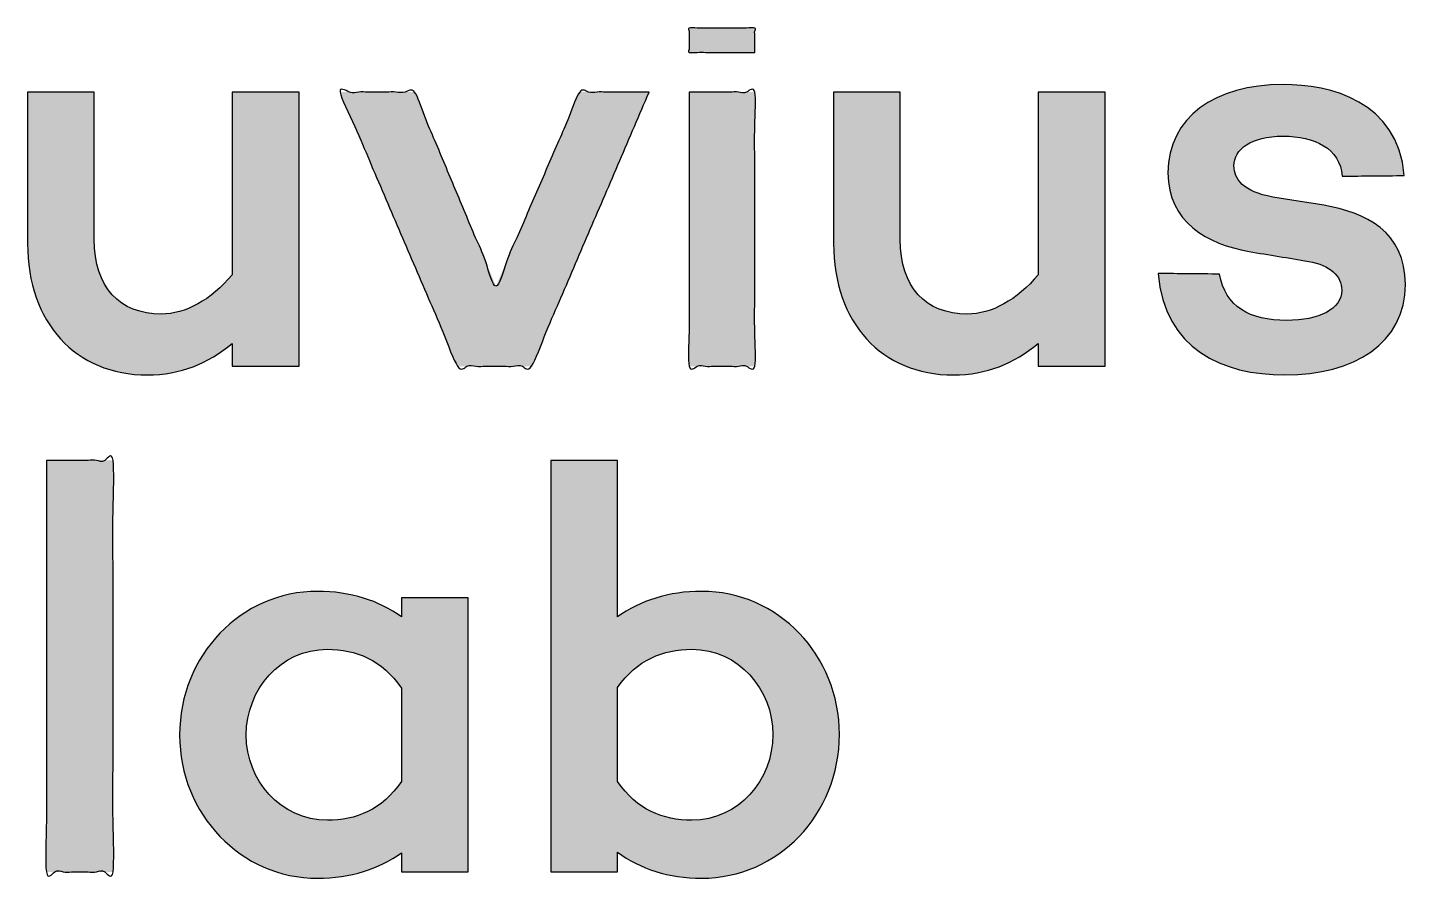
# Model space of a CAD drawing. Header units: millimetres. Extents: x 1841 to 1977, y -2528 to -2309.
# Drawn here: x 1922.71 to 1931.15, y -2501.88 to -2496.66 of the extents above; entities that cross this region are included whole.
import ezdxf

# ---------------------------------------------------------------- set-up
doc = ezdxf.new("R2010")
doc.units = ezdxf.units.MM
doc.layers.add('LASER$cut', color=1, linetype='Continuous', lineweight=0, true_color=0xff0000)
doc.layers.add('LASER$engrave', color=7, linetype='Continuous')

# ---------------------------------------------------------------- blocks, each defined once
blk = doc.blocks.new('Block 01')
at = {"layer": 'LASER$engrave'}
for points in [[(17.6879, 31.6393), (17.2853, 31.6393), (17.2853, 31.7879), (17.6879, 31.7879)], [(20.536, 30.281), (20.5378, 30.2717), (20.5397, 30.2627), (20.5418, 30.2538), (20.544, 30.245), (20.5464, 30.2365), (20.549, 30.228), (20.5517, 30.2198), (20.5546, 30.2117), (20.5576, 30.2038), (20.5608, 30.196), (20.5642, 30.1884), (20.5677, 30.181), (20.5714, 30.1737), (20.5753, 30.1665), (20.5792, 30.1596), (20.5834, 30.1527), (20.5877, 30.1461), (20.5921, 30.1396), (20.5967, 30.1332), (20.6015, 30.127), (20.6064, 30.121), (20.6115, 30.1151), (20.6167, 30.1094), (20.622, 30.1038), (20.6275, 30.0983), (20.6331, 30.093), (20.6389, 30.0879), (20.6449, 30.0829), (20.6509, 30.0781), (20.6572, 30.0734), (20.6635, 30.0688), (20.67, 30.0644), (20.6767, 30.0602), (20.6835, 30.0561), (20.6904, 30.0521), (20.6974, 30.0483), (20.7046, 30.0446), (20.712, 30.0411), (20.7194, 30.0377), (20.727, 30.0344), (20.7348, 30.0313), (20.7426, 30.0283), (20.7506, 30.0255), (20.7588, 30.0228), (20.767, 30.0203), (20.7754, 30.0178), (20.784, 30.0156), (20.7926, 30.0134), (20.8014, 30.0114), (20.8103, 30.0095), (20.8285, 30.0062), (20.8472, 30.0033), (20.8664, 30.001), (20.886, 29.9993), (20.9062, 29.998), (20.9268, 29.9972), (20.9478, 29.997), (20.9663, 29.9972), (20.9844, 29.9978), (21.0021, 29.9988), (21.0194, 30.0003), (21.0363, 30.0021), (21.0528, 30.0043), (21.0688, 30.0069), (21.0844, 30.0099), (21.0995, 30.0132), (21.1141, 30.0169), (21.1283, 30.021), (21.1419, 30.0254), (21.1485, 30.0278), (21.155, 30.0302), (21.1613, 30.0328), (21.1675, 30.0354), (21.1736, 30.0381), (21.1796, 30.0409), (21.1853, 30.0437), (21.191, 30.0467), (21.1965, 30.0497), (21.2018, 30.0528), (21.2071, 30.056), (21.2121, 30.0593), (21.217, 30.0627), (21.2218, 30.0661), (21.2263, 30.0696), (21.2308, 30.0732), (21.235, 30.0769), (21.2392, 30.0807), (21.2431, 30.0845), (21.2469, 30.0884), (21.2505, 30.0924), (21.2539, 30.0965), (21.2572, 30.1006), (21.2588, 30.1027), (21.2603, 30.1048), (21.2618, 30.1069), (21.2633, 30.1091), (21.2647, 30.1112), (21.266, 30.1134), (21.2673, 30.1156), (21.2686, 30.1179), (21.2698, 30.1201), (21.271, 30.1223), (21.2721, 30.1246), (21.2732, 30.1269), (21.2742, 30.1292), (21.2752, 30.1315), (21.2762, 30.1339), (21.2771, 30.1362), (21.2779, 30.1386), (21.2787, 30.141), (21.2795, 30.1434), (21.2802, 30.1459), (21.2809, 30.1483), (21.2815, 30.1508), (21.282, 30.1532), (21.2826, 30.1557), (21.283, 30.1582), (21.2835, 30.1608), (21.2838, 30.1633), (21.2842, 30.1659), (21.2844, 30.1684), (21.2847, 30.171), (21.2848, 30.1736), (21.285, 30.1763), (21.285, 30.1789), (21.2851, 30.1816), (21.285, 30.1857), (21.2849, 30.1898), (21.2846, 30.1939), (21.2842, 30.1979), (21.2838, 30.2019), (21.2832, 30.2059), (21.2825, 30.2098), (21.2818, 30.2136), (21.2809, 30.2175), (21.2799, 30.2213), (21.2788, 30.225), (21.2777, 30.2288), (21.2764, 30.2324), (21.275, 30.2361), (21.2735, 30.2397), (21.2719, 30.2432), (21.2702, 30.2468), (21.2685, 30.2502), (21.2666, 30.2537), (21.2646, 30.257), (21.2625, 30.2604), (21.2603, 30.2637), (21.2581, 30.267), (21.2557, 30.2702), (21.2532, 30.2733), (21.2506, 30.2765), (21.248, 30.2795), (21.2452, 30.2826), (21.2423, 30.2856), (21.2394, 30.2885), (21.2363, 30.2914), (21.2332, 30.2943), (21.2299, 30.2971), (21.2266, 30.2998), (21.2231, 30.3025), (21.2196, 30.3052), (21.2159, 30.3078), (21.2122, 30.3104), (21.2084, 30.3129), (21.2045, 30.3154), (21.2005, 30.3178), (21.1963, 30.3202), (21.1921, 30.3225), (21.1879, 30.3248), (21.1835, 30.327), (21.179, 30.3291), (21.1697, 30.3333), (21.1601, 30.3373), (21.1502, 30.3411), (21.1398, 30.3446), (21.1291, 30.3479), (21.118, 30.3511), (21.1066, 30.354), (21.0948, 30.3566), (21.0827, 30.3591), (20.7171, 30.4194), (20.6932, 30.424), (20.6694, 30.4291), (20.6458, 30.4347), (20.6223, 30.4409), (20.5992, 30.4476), (20.5763, 30.455), (20.5537, 30.4629), (20.5316, 30.4714), (20.5098, 30.4806), (20.4885, 30.4904), (20.4781, 30.4955), (20.4677, 30.5008), (20.4575, 30.5063), (20.4475, 30.512), (20.4376, 30.5178), (20.4278, 30.5238), (20.4182, 30.53), (20.4088, 30.5363), (20.3995, 30.5429), (20.3904, 30.5496), (20.3814, 30.5565), (20.3727, 30.5636), (20.3641, 30.5709), (20.3558, 30.5784), (20.3476, 30.5861), (20.3396, 30.594), (20.3319, 30.602), (20.3243, 30.6103), (20.317, 30.6188), (20.3099, 30.6275), (20.303, 30.6364), (20.2964, 30.6454), (20.29, 30.6548), (20.2838, 30.6643), (20.2779, 30.674), (20.2723, 30.6839), (20.2669, 30.6941), (20.2618, 30.7045), (20.2569, 30.7151), (20.2523, 30.7259), (20.248, 30.737), (20.244, 30.7483), (20.2403, 30.7598), (20.2369, 30.7715), (20.2337, 30.7835), (20.2309, 30.7957), (20.2284, 30.8082), (20.2262, 30.8209), (20.2244, 30.8338), (20.2228, 30.847), (20.2216, 30.8604), (20.2208, 30.8741), (20.2202, 30.8881), (20.2201, 30.9022), (20.2203, 30.9179), (20.2209, 30.9335), (20.2219, 30.9488), (20.2234, 30.9639), (20.2252, 30.9788), (20.2275, 30.9935), (20.2302, 31.008), (20.2332, 31.0223), (20.2367, 31.0363), (20.2405, 31.0502), (20.2447, 31.0638), (20.2494, 31.0773), (20.2543, 31.0905), (20.2597, 31.1035), (20.2654, 31.1163), (20.2715, 31.1288), (20.278, 31.1412), (20.2848, 31.1533), (20.292, 31.1652), (20.2995, 31.1768), (20.3074, 31.1883), (20.3156, 31.1995), (20.3242, 31.2104), (20.3331, 31.2212), (20.3424, 31.2317), (20.352, 31.242), (20.3619, 31.252), (20.3721, 31.2618), (20.3826, 31.2713), (20.3935, 31.2806), (20.4047, 31.2897), (20.4162, 31.2985), (20.428, 31.3071), (20.4401, 31.3154), (20.4525, 31.3235), (20.4652, 31.3313), (20.4782, 31.3389), (20.4915, 31.3462), (20.505, 31.3532), (20.5189, 31.36), (20.533, 31.3666), (20.5474, 31.3728), (20.5621, 31.3789), (20.577, 31.3846), (20.5922, 31.3901), (20.6077, 31.3953), (20.6234, 31.4003), (20.6394, 31.4049), (20.6556, 31.4094), (20.6721, 31.4135), (20.6888, 31.4174), (20.7058, 31.4209), (20.723, 31.4242), (20.7404, 31.4273), (20.7759, 31.4325), (20.8123, 31.4366), (20.8496, 31.4395), (20.8877, 31.4412), (20.9265, 31.4418), (20.9539, 31.4415), (20.9818, 31.4406), (21.0104, 31.439), (21.0394, 31.4367), (21.0688, 31.4336), (21.0984, 31.4296), (21.1283, 31.4249), (21.1583, 31.4191), (21.1883, 31.4125), (21.2182, 31.4048), (21.2331, 31.4006), (21.2479, 31.3961), (21.2627, 31.3913), (21.2774, 31.3862), (21.292, 31.3809), (21.3065, 31.3752), (21.3208, 31.3693), (21.3351, 31.3631), (21.3492, 31.3565), (21.3632, 31.3496), (21.377, 31.3424), (21.3907, 31.3349), (21.4042, 31.327), (21.4174, 31.3188), (21.4305, 31.3103), (21.4434, 31.3014), (21.456, 31.2921), (21.4684, 31.2825), (21.4805, 31.2725), (21.4924, 31.2621), (21.504, 31.2513), (21.5153, 31.2402), (21.5263, 31.2286), (21.537, 31.2167), (21.5474, 31.2043), (21.5574, 31.1916), (21.5671, 31.1784), (21.5765, 31.1648), (21.5855, 31.1507), (21.5941, 31.1363), (21.6023, 31.1213), (21.6101, 31.106), (21.6175, 31.0902), (21.6245, 31.0739), (21.6311, 31.0571), (21.6372, 31.0399), (21.6428, 31.0222), (21.648, 31.004), (21.6527, 30.9854), (21.6569, 30.9662), (21.6605, 30.9465), (21.6637, 30.9264), (21.6664, 30.9057), (21.6685, 30.8845), (21.2886, 30.8809), (21.2879, 30.8888), (21.2869, 30.8966), (21.2857, 30.9043), (21.2843, 30.9118), (21.2827, 30.9191), (21.281, 30.9263), (21.279, 30.9334), (21.2768, 30.9404), (21.2745, 30.9472), (21.272, 30.9539), (21.2692, 30.9604), (21.2664, 30.9668), (21.2633, 30.9731), (21.26, 30.9792), (21.2566, 30.9852), (21.253, 30.9911), (21.2492, 30.9968), (21.2453, 31.0024), (21.2412, 31.0079), (21.2369, 31.0132), (21.2325, 31.0185), (21.228, 31.0235), (21.2232, 31.0285), (21.2183, 31.0333), (21.2133, 31.038), (21.2081, 31.0426), (21.2028, 31.047), (21.1974, 31.0513), (21.1918, 31.0555), (21.186, 31.0596), (21.1801, 31.0635), (21.1741, 31.0673), (21.168, 31.071), (21.1617, 31.0745), (21.1553, 31.078), (21.1488, 31.0813), (21.1422, 31.0845), (21.1354, 31.0875), (21.1286, 31.0905), (21.1216, 31.0933), (21.1145, 31.096), (21.1073, 31.0986), (21.1, 31.101), (21.0926, 31.1034), (21.0851, 31.1056), (21.0775, 31.1077), (21.062, 31.1116), (21.0461, 31.1149), (21.0299, 31.1179), (21.0134, 31.1203), (20.9966, 31.1223), (20.9794, 31.1239), (20.962, 31.125), (20.9444, 31.1256), (20.9265, 31.1259), (20.9082, 31.1256), (20.8904, 31.1249), (20.8732, 31.1238), (20.8565, 31.1222), (20.8404, 31.1201), (20.8249, 31.1177), (20.8099, 31.1148), (20.7955, 31.1116), (20.7885, 31.1098), (20.7817, 31.1079), (20.775, 31.106), (20.7685, 31.1039), (20.7621, 31.1018), (20.7558, 31.0995), (20.7497, 31.0972), (20.7437, 31.0948), (20.7379, 31.0923), (20.7322, 31.0897), (20.7266, 31.0871), (20.7212, 31.0843), (20.716, 31.0815), (20.7109, 31.0786), (20.7059, 31.0757), (20.7011, 31.0726), (20.6964, 31.0695), (20.6919, 31.0663), (20.6875, 31.0631), (20.6833, 31.0598), (20.6792, 31.0564), (20.6753, 31.0529), (20.6715, 31.0494), (20.6678, 31.0458), (20.6643, 31.0422), (20.661, 31.0385), (20.6578, 31.0347), (20.6547, 31.0309), (20.6518, 31.027), (20.649, 31.0231), (20.6464, 31.0191), (20.644, 31.0151), (20.6416, 31.011), (20.6395, 31.0069), (20.6374, 31.0027), (20.6356, 30.9985), (20.6338, 30.9942), (20.6323, 30.9899), (20.6308, 30.9855), (20.6296, 30.9812), (20.6284, 30.9767), (20.6275, 30.9723), (20.6266, 30.9678), (20.626, 30.9633), (20.6254, 30.9587), (20.6251, 30.9541), (20.6248, 30.9495), (20.6248, 30.9448), (20.6248, 30.941), (20.6249, 30.9372), (20.6251, 30.9334), (20.6254, 30.9296), (20.6258, 30.9258), (20.6263, 30.922), (20.6269, 30.9182), (20.6275, 30.9145), (20.6283, 30.9107), (20.6292, 30.907), (20.6301, 30.9033), (20.6312, 30.8996), (20.6324, 30.8959), (20.6336, 30.8922), (20.635, 30.8886), (20.6365, 30.8849), (20.638, 30.8813), (20.6397, 30.8777), (20.6415, 30.8742), (20.6435, 30.8706), (20.6455, 30.8671), (20.6476, 30.8636), (20.6499, 30.8602), (20.6523, 30.8567), (20.6548, 30.8533), (20.6574, 30.8499), (20.6601, 30.8466), (20.663, 30.8433), (20.666, 30.84), (20.6691, 30.8367), (20.6724, 30.8335), (20.6758, 30.8303), (20.6793, 30.8272), (20.683, 30.8241), (20.6867, 30.821), (20.6907, 30.818), (20.6947, 30.815), (20.6989, 30.8121), (20.7033, 30.8092), (20.7078, 30.8063), (20.7124, 30.8035), (20.7172, 30.8007), (20.7221, 30.798), (20.7272, 30.7953), (20.7324, 30.7927), (20.7378, 30.7901), (20.7434, 30.7876), (20.7491, 30.7851), (20.7609, 30.7803), (20.7734, 30.7757), (20.7866, 30.7713), (20.8004, 30.7672), (20.8149, 30.7633), (20.8301, 30.7597), (20.846, 30.7563), (20.8626, 30.7531), (21.175, 30.7034), (21.1989, 30.6989), (21.2227, 30.6939), (21.2464, 30.6885), (21.2699, 30.6827), (21.2931, 30.6763), (21.3161, 30.6694), (21.3388, 30.6619), (21.3611, 30.6539), (21.3829, 30.6452), (21.4044, 30.6359), (21.4149, 30.631), (21.4253, 30.626), (21.4356, 30.6208), (21.4457, 30.6154), (21.4557, 30.6098), (21.4656, 30.604), (21.4752, 30.5981), (21.4848, 30.5919), (21.4941, 30.5856), (21.5033, 30.5791), (21.5123, 30.5723), (21.5212, 30.5654), (21.5298, 30.5583), (21.5382, 30.5509), (21.5465, 30.5434), (21.5545, 30.5356), (21.5624, 30.5276), (21.57, 30.5194), (21.5774, 30.511), (21.5846, 30.5023), (21.5916, 30.4934), (21.5983, 30.4843), (21.6047, 30.4749), (21.611, 30.4653), (21.6169, 30.4554), (21.6227, 30.4453), (21.6281, 30.435), (21.6333, 30.4243), (21.6382, 30.4135), (21.6429, 30.4023), (21.6472, 30.3909), (21.6513, 30.3793), (21.6551, 30.3673), (21.6585, 30.3551), (21.6617, 30.3426), (21.6646, 30.3298), (21.6671, 30.3168), (21.6693, 30.3034), (21.6712, 30.2898), (21.6728, 30.2758), (21.674, 30.2616), (21.6749, 30.2471), (21.6754, 30.2322), (21.6756, 30.2171), (21.6753, 30.2004), (21.6747, 30.1839), (21.6735, 30.1677), (21.6719, 30.1517), (21.6699, 30.136), (21.6674, 30.1205), (21.6645, 30.1053), (21.6612, 30.0903), (21.6574, 30.0756), (21.6532, 30.0611), (21.6486, 30.0468), (21.6436, 30.0328), (21.6382, 30.019), (21.6324, 30.0055), (21.6262, 29.9923), (21.6196, 29.9793), (21.6126, 29.9665), (21.6053, 29.954), (21.5975, 29.9417), (21.5894, 29.9297), (21.5809, 29.918), (21.5721, 29.9065), (21.5629, 29.8952), (21.5533, 29.8843), (21.5434, 29.8735), (21.5332, 29.8631), (21.5226, 29.8528), (21.5117, 29.8429), (21.5004, 29.8332), (21.4889, 29.8238), (21.477, 29.8146), (21.4648, 29.8057), (21.4523, 29.797), (21.4395, 29.7887), (21.4264, 29.7805), (21.413, 29.7727), (21.3993, 29.7651), (21.3853, 29.7578), (21.371, 29.7507), (21.3565, 29.7439), (21.3417, 29.7374), (21.3266, 29.7312), (21.3112, 29.7252), (21.2956, 29.7195), (21.2798, 29.7141), (21.2637, 29.7089), (21.2474, 29.704), (21.2308, 29.6994), (21.214, 29.695), (21.1969, 29.691), (21.1797, 29.6872), (21.1622, 29.6836), (21.1266, 29.6774), (21.0902, 29.6724), (21.053, 29.6684), (21.0151, 29.6655), (20.9765, 29.6638), (20.9372, 29.6633), (20.9014, 29.6637), (20.8657, 29.6652), (20.8304, 29.6676), (20.7953, 29.671), (20.7607, 29.6755), (20.7264, 29.6811), (20.6927, 29.6877), (20.676, 29.6914), (20.6595, 29.6954), (20.6431, 29.6997), (20.6268, 29.7043), (20.6108, 29.7092), (20.5948, 29.7144), (20.5791, 29.7199), (20.5635, 29.7257), (20.5482, 29.7317), (20.533, 29.7381), (20.518, 29.7448), (20.5032, 29.7519), (20.4887, 29.7592), (20.4743, 29.7669), (20.4602, 29.7749), (20.4464, 29.7832), (20.4327, 29.7918), (20.4193, 29.8008), (20.4062, 29.8101), (20.3933, 29.8198), (20.3807, 29.8298), (20.3683, 29.8402), (20.3562, 29.8509), (20.3445, 29.8619), (20.333, 29.8733), (20.3218, 29.8851), (20.3109, 29.8973), (20.3003, 29.9098), (20.2901, 29.9227), (20.2801, 29.9359), (20.2705, 29.9495), (20.2613, 29.9635), (20.2523, 29.9779), (20.2438, 29.9927), (20.2355, 30.0079), (20.2277, 30.0235), (20.2202, 30.0394), (20.2131, 30.0558), (20.2064, 30.0725), (20.2001, 30.0897), (20.1942, 30.1073), (20.1886, 30.1253), (20.1835, 30.1437), (20.1788, 30.1625), (20.1745, 30.1818), (20.1707, 30.2015), (20.1673, 30.2216), (20.1643, 30.2421), (20.1618, 30.2631), (20.1597, 30.2845)], [(13.2309, 30.4691), (13.2309, 31.3957), (13.6392, 31.3957), (13.6392, 30.4939), (13.6397, 30.4667), (13.6402, 30.4534), (13.641, 30.4402), (13.642, 30.4273), (13.6433, 30.4145), (13.6447, 30.402), (13.6464, 30.3897), (13.6483, 30.3775), (13.6504, 30.3656), (13.6528, 30.3538), (13.6553, 30.3422), (13.6581, 30.3309), (13.661, 30.3197), (13.6642, 30.3088), (13.6676, 30.2981), (13.6712, 30.2875), (13.675, 30.2772), (13.679, 30.2671), (13.6832, 30.2571), (13.6877, 30.2474), (13.6923, 30.2379), (13.6971, 30.2286), (13.7021, 30.2195), (13.7073, 30.2107), (13.7127, 30.202), (13.7184, 30.1935), (13.7242, 30.1853), (13.7301, 30.1773), (13.7363, 30.1694), (13.7427, 30.1618), (13.7493, 30.1544), (13.756, 30.1473), (13.763, 30.1403), (13.7701, 30.1336), (13.7774, 30.1271), (13.7849, 30.1207), (13.7925, 30.1147), (13.8004, 30.1088), (13.8084, 30.1032), (13.8166, 30.0977), (13.825, 30.0925), (13.8335, 30.0876), (13.8423, 30.0828), (13.8512, 30.0783), (13.8602, 30.074), (13.8695, 30.0699), (13.8789, 30.0661), (13.8884, 30.0624), (13.8982, 30.0591), (13.9081, 30.0559), (13.9181, 30.053), (13.9283, 30.0503), (13.9387, 30.0478), (13.9493, 30.0455), (13.9599, 30.0435), (13.9708, 30.0418), (13.9818, 30.0402), (13.993, 30.0389), (14.0043, 30.0379), (14.0157, 30.037), (14.0274, 30.0364), (14.0391, 30.0361), (14.051, 30.0359), (14.0579, 30.036), (14.0647, 30.0362), (14.0716, 30.0365), (14.0785, 30.0369), (14.0854, 30.0375), (14.0923, 30.0382), (14.1062, 30.0399), (14.1201, 30.0421), (14.1341, 30.0448), (14.1481, 30.048), (14.1621, 30.0517), (14.1762, 30.0559), (14.1902, 30.0605), (14.2043, 30.0656), (14.2183, 30.0711), (14.2324, 30.0772), (14.2464, 30.0837), (14.2603, 30.0907), (14.2742, 30.0981), (14.2881, 30.106), (14.3019, 30.1143), (14.3156, 30.1231), (14.3293, 30.1323), (14.3429, 30.142), (14.3564, 30.1522), (14.3697, 30.1627), (14.383, 30.1737), (14.3962, 30.1852), (14.4092, 30.1971), (14.4221, 30.2094), (14.4348, 30.2222), (14.4474, 30.2353), (14.4598, 30.2489), (14.4721, 30.2629), (14.4841, 30.2774), (14.4841, 31.3957), (14.896, 31.3957), (14.896, 29.7165), (14.4841, 29.7165), (14.4841, 29.8549), (14.4704, 29.8438), (14.4566, 29.8329), (14.4425, 29.8223), (14.4284, 29.812), (14.4141, 29.8021), (14.3996, 29.7924), (14.385, 29.7831), (14.3702, 29.7741), (14.3553, 29.7654), (14.3402, 29.757), (14.3249, 29.7489), (14.3095, 29.7412), (14.294, 29.7339), (14.2782, 29.7268), (14.2623, 29.7201), (14.2463, 29.7138), (14.2301, 29.7078), (14.2137, 29.7022), (14.1971, 29.6969), (14.1804, 29.692), (14.1635, 29.6875), (14.1464, 29.6833), (14.1291, 29.6796), (14.1117, 29.6762), (14.0941, 29.6732), (14.0763, 29.6705), (14.0583, 29.6683), (14.0402, 29.6665), (14.0219, 29.665), (14.0034, 29.664), (13.9847, 29.6634), (13.9658, 29.6632), (13.9453, 29.6634), (13.925, 29.6641), (13.9049, 29.6653), (13.885, 29.6669), (13.8654, 29.669), (13.846, 29.6715), (13.8268, 29.6744), (13.8078, 29.6779), (13.7891, 29.6817), (13.7707, 29.686), (13.7525, 29.6907), (13.7345, 29.6959), (13.7168, 29.7015), (13.6994, 29.7075), (13.6822, 29.7139), (13.6653, 29.7207), (13.6486, 29.728), (13.6322, 29.7356), (13.6161, 29.7437), (13.6003, 29.7521), (13.5848, 29.761), (13.5695, 29.7703), (13.5545, 29.7799), (13.5398, 29.7899), (13.5255, 29.8004), (13.5114, 29.8112), (13.4976, 29.8223), (13.4841, 29.8339), (13.4709, 29.8458), (13.4581, 29.8581), (13.4455, 29.8708), (13.4333, 29.8838), (13.4214, 29.8971), (13.4098, 29.9109), (13.3986, 29.9249), (13.3877, 29.9393), (13.3771, 29.9541), (13.3668, 29.9692), (13.3569, 29.9846), (13.3474, 30.0004), (13.3382, 30.0165), (13.3293, 30.0329), (13.3208, 30.0496), (13.3127, 30.0667), (13.3049, 30.084), (13.2975, 30.1017), (13.2905, 30.1197), (13.2839, 30.138), (13.2776, 30.1566), (13.2717, 30.1755), (13.2662, 30.1947), (13.261, 30.2141), (13.2563, 30.2339), (13.252, 30.2539), (13.248, 30.2743), (13.2445, 30.2949), (13.2413, 30.3157), (13.2386, 30.3369), (13.2363, 30.3583), (13.2344, 30.3799), (13.2329, 30.4018), (13.2318, 30.424), (13.2312, 30.4464)], [(17.04, 31.3957), (16.32, 29.7166), (15.8664, 29.7166), (15.1461, 31.3957), (15.6029, 31.3957), (16.1014, 30.2067), (16.6148, 31.3957)], [(17.2853, 31.3957), (17.6879, 31.3957), (17.6879, 29.7166), (17.2853, 29.7166)], [(18.1708, 30.4691), (18.1708, 31.3957), (18.5791, 31.3957), (18.5791, 30.494), (18.5795, 30.4667), (18.5801, 30.4534), (18.5809, 30.4403), (18.5819, 30.4273), (18.5831, 30.4146), (18.5846, 30.4021), (18.5863, 30.3897), (18.5882, 30.3776), (18.5903, 30.3656), (18.5926, 30.3539), (18.5952, 30.3423), (18.5979, 30.3309), (18.6009, 30.3198), (18.6041, 30.3089), (18.6075, 30.2981), (18.6111, 30.2876), (18.6149, 30.2772), (18.6189, 30.2671), (18.6231, 30.2572), (18.6275, 30.2475), (18.6321, 30.238), (18.637, 30.2287), (18.642, 30.2196), (18.6472, 30.2107), (18.6526, 30.202), (18.6582, 30.1936), (18.664, 30.1853), (18.67, 30.1773), (18.6762, 30.1695), (18.6826, 30.1619), (18.6891, 30.1545), (18.6959, 30.1473), (18.7028, 30.1404), (18.7099, 30.1336), (18.7172, 30.1271), (18.7247, 30.1208), (18.7324, 30.1147), (18.7402, 30.1089), (18.7483, 30.1032), (18.7565, 30.0978), (18.7648, 30.0926), (18.7734, 30.0876), (18.7821, 30.0829), (18.791, 30.0783), (18.8001, 30.074), (18.8093, 30.07), (18.8187, 30.0661), (18.8283, 30.0625), (18.838, 30.0591), (18.8479, 30.0559), (18.858, 30.053), (18.8682, 30.0503), (18.8786, 30.0478), (18.8891, 30.0456), (18.8998, 30.0436), (18.9107, 30.0418), (18.9217, 30.0403), (18.9328, 30.039), (18.9441, 30.0379), (18.9556, 30.0371), (18.9672, 30.0365), (18.979, 30.0361), (18.9909, 30.036), (18.9977, 30.0361), (19.0046, 30.0362), (19.0114, 30.0366), (19.0183, 30.037), (19.0252, 30.0375), (19.0322, 30.0382), (19.046, 30.04), (19.06, 30.0422), (19.0739, 30.0449), (19.088, 30.0481), (19.102, 30.0518), (19.116, 30.0559), (19.1301, 30.0605), (19.1441, 30.0656), (19.1582, 30.0712), (19.1722, 30.0772), (19.1862, 30.0837), (19.2002, 30.0907), (19.2141, 30.0981), (19.228, 30.106), (19.2418, 30.1144), (19.2555, 30.1231), (19.2692, 30.1324), (19.2827, 30.1421), (19.2962, 30.1522), (19.3096, 30.1628), (19.3229, 30.1738), (19.336, 30.1853), (19.349, 30.1971), (19.3619, 30.2095), (19.3747, 30.2222), (19.3872, 30.2354), (19.3997, 30.249), (19.4119, 30.263), (19.424, 30.2774), (19.424, 31.3957), (19.8358, 31.3957), (19.8358, 29.7165), (19.424, 29.7165), (19.424, 29.855), (19.4103, 29.8438), (19.3964, 29.8329), (19.3824, 29.8224), (19.3682, 29.8121), (19.3539, 29.8021), (19.3394, 29.7925), (19.3248, 29.7831), (19.3101, 29.7741), (19.2951, 29.7654), (19.28, 29.757), (19.2648, 29.749), (19.2494, 29.7413), (19.2338, 29.7339), (19.2181, 29.7269), (19.2022, 29.7202), (19.1861, 29.7138), (19.1699, 29.7079), (19.1535, 29.7022), (19.1369, 29.697), (19.1202, 29.6921), (19.1033, 29.6875), (19.0862, 29.6834), (19.069, 29.6796), (19.0515, 29.6762), (19.0339, 29.6732), (19.0162, 29.6706), (18.9982, 29.6684), (18.9801, 29.6665), (18.9617, 29.6651), (18.9432, 29.6641), (18.9245, 29.6634), (18.9057, 29.6632), (18.8851, 29.6635), (18.8648, 29.6642), (18.8447, 29.6653), (18.8249, 29.6669), (18.8052, 29.669), (18.7858, 29.6715), (18.7666, 29.6745), (18.7477, 29.6779), (18.729, 29.6818), (18.7105, 29.6861), (18.6923, 29.6908), (18.6744, 29.6959), (18.6567, 29.7015), (18.6392, 29.7075), (18.622, 29.7139), (18.6051, 29.7208), (18.5885, 29.728), (18.5721, 29.7357), (18.556, 29.7437), (18.5402, 29.7522), (18.5246, 29.7611), (18.5094, 29.7703), (18.4944, 29.78), (18.4797, 29.79), (18.4653, 29.8004), (18.4512, 29.8112), (18.4374, 29.8224), (18.424, 29.8339), (18.4108, 29.8459), (18.3979, 29.8581), (18.3854, 29.8708), (18.3732, 29.8838), (18.3613, 29.8972), (18.3497, 29.9109), (18.3384, 29.925), (18.3275, 29.9394), (18.3169, 29.9541), (18.3067, 29.9692), (18.2968, 29.9847), (18.2872, 30.0004), (18.278, 30.0165), (18.2692, 30.0329), (18.2607, 30.0497), (18.2526, 30.0667), (18.2448, 30.0841), (18.2374, 30.1018), (18.2304, 30.1197), (18.2237, 30.138), (18.2174, 30.1566), (18.2115, 30.1755), (18.206, 30.1947), (18.2009, 30.2142), (18.1962, 30.2339), (18.1918, 30.254), (18.1879, 30.2743), (18.1843, 30.2949), (18.1812, 30.3157), (18.1784, 30.3369), (18.1761, 30.3583), (18.1742, 30.3799), (18.1727, 30.4018), (18.1717, 30.424), (18.171, 30.4464)], [(13.3465, 29.14), (13.7548, 29.14), (13.7548, 26.6194), (13.3465, 26.6194)]]:
    blk.add_hatch(color=256, dxfattribs=at).paths.add_polyline_path(points, flags=0)
h = blk.add_hatch(color=256, dxfattribs=at)
h.paths.add_polyline_path([(16.8471, 26.7401), (16.8471, 26.6194), (16.4389, 26.6194), (16.4389, 29.14), (16.8471, 29.14), (16.8471, 28.1815), (16.8602, 28.1906), (16.8735, 28.1996), (16.887, 28.2083), (16.9007, 28.2167), (16.9146, 28.2249), (16.9287, 28.2328), (16.943, 28.2404), (16.9575, 28.2478), (16.9722, 28.2549), (16.9871, 28.2617), (17.0022, 28.2683), (17.0175, 28.2746), (17.033, 28.2806), (17.0486, 28.2863), (17.0645, 28.2917), (17.0806, 28.2968), (17.0968, 28.3017), (17.1132, 28.3062), (17.1298, 28.3105), (17.1466, 28.3144), (17.1636, 28.3181), (17.1807, 28.3214), (17.1981, 28.3245), (17.2156, 28.3272), (17.2333, 28.3297), (17.2511, 28.3318), (17.2692, 28.3336), (17.2874, 28.335), (17.3057, 28.3362), (17.3243, 28.337), (17.343, 28.3375), (17.3619, 28.3377), (17.3838, 28.3374), (17.4055, 28.3365), (17.4272, 28.3351), (17.4486, 28.3332), (17.4699, 28.3306), (17.491, 28.3276), (17.512, 28.324), (17.5327, 28.3199), (17.5533, 28.3153), (17.5737, 28.3102), (17.5939, 28.3045), (17.6139, 28.2984), (17.6336, 28.2918), (17.6532, 28.2847), (17.6725, 28.2771), (17.6916, 28.269), (17.7105, 28.2605), (17.7291, 28.2515), (17.7474, 28.2421), (17.7655, 28.2322), (17.7833, 28.2219), (17.8009, 28.2112), (17.8182, 28.2), (17.8352, 28.1884), (17.8519, 28.1765), (17.8683, 28.1641), (17.8844, 28.1513), (17.9002, 28.1381), (17.9156, 28.1245), (17.9308, 28.1106), (17.9456, 28.0963), (17.9601, 28.0816), (17.9742, 28.0666), (17.988, 28.0512), (18.0014, 28.0355), (18.0145, 28.0194), (18.0272, 28.003), (18.0395, 27.9863), (18.0515, 27.9693), (18.063, 27.952), (18.0742, 27.9343), (18.0849, 27.9164), (18.0953, 27.8982), (18.1052, 27.8797), (18.1147, 27.8609), (18.1238, 27.8418), (18.1325, 27.8225), (18.1407, 27.803), (18.1484, 27.7832), (18.1557, 27.7631), (18.1626, 27.7428), (18.169, 27.7223), (18.1749, 27.7016), (18.1803, 27.6806), (18.1853, 27.6595), (18.1897, 27.6381), (18.1937, 27.6165), (18.1971, 27.5948), (18.2, 27.5729), (18.2024, 27.5508), (18.2043, 27.5285), (18.2057, 27.5061), (18.2065, 27.4835), (18.2068, 27.4608), (18.2065, 27.4379), (18.2057, 27.4152), (18.2043, 27.3926), (18.2024, 27.3702), (18.2, 27.3479), (18.1971, 27.3259), (18.1937, 27.304), (18.1897, 27.2823), (18.1853, 27.2608), (18.1803, 27.2395), (18.1749, 27.2185), (18.169, 27.1976), (18.1626, 27.177), (18.1557, 27.1566), (18.1484, 27.1365), (18.1407, 27.1166), (18.1325, 27.0969), (18.1238, 27.0775), (18.1147, 27.0584), (18.1052, 27.0395), (18.0953, 27.0209), (18.0849, 27.0027), (18.0742, 26.9846), (18.063, 26.9669), (18.0515, 26.9496), (18.0395, 26.9325), (18.0272, 26.9157), (18.0145, 26.8993), (18.0014, 26.8832), (17.988, 26.8674), (17.9742, 26.852), (17.9601, 26.8369), (17.9456, 26.8222), (17.9308, 26.8078), (17.9156, 26.7939), (17.9002, 26.7803), (17.8844, 26.767), (17.8683, 26.7542), (17.8519, 26.7418), (17.8352, 26.7298), (17.8182, 26.7182), (17.8009, 26.707), (17.7833, 26.6962), (17.7655, 26.6859), (17.7474, 26.676), (17.7291, 26.6666), (17.7105, 26.6576), (17.6916, 26.6491), (17.6725, 26.641), (17.6532, 26.6334), (17.6336, 26.6263), (17.6139, 26.6197), (17.5939, 26.6135), (17.5737, 26.6079), (17.5533, 26.6028), (17.5327, 26.5981), (17.512, 26.594), (17.491, 26.5905), (17.4699, 26.5874), (17.4486, 26.5849), (17.4272, 26.5829), (17.4055, 26.5815), (17.3838, 26.5807), (17.3619, 26.5804), (17.343, 26.5806), (17.3243, 26.5811), (17.3057, 26.5819), (17.2874, 26.583), (17.2692, 26.5845), (17.2511, 26.5863), (17.2333, 26.5884), (17.2156, 26.5909), (17.1981, 26.5936), (17.1807, 26.5967), (17.1636, 26.6001), (17.1466, 26.6038), (17.1298, 26.6078), (17.1132, 26.6121), (17.0968, 26.6167), (17.0806, 26.6217), (17.0645, 26.6269), (17.0486, 26.6324), (17.033, 26.6382), (17.0175, 26.6444), (17.0022, 26.6508), (16.9871, 26.6575), (16.9722, 26.6645), (16.9575, 26.6717), (16.943, 26.6793), (16.9287, 26.6872), (16.9146, 26.6953), (16.9007, 26.7037), (16.887, 26.7124), (16.8735, 26.7214), (16.8602, 26.7306)], flags=0)
h.paths.add_polyline_path([(16.8471, 27.1732), (16.8582, 27.1572), (16.8696, 27.1419), (16.8812, 27.1272), (16.8931, 27.1131), (16.9052, 27.0996), (16.9176, 27.0867), (16.9302, 27.0744), (16.9431, 27.0627), (16.9561, 27.0515), (16.9694, 27.041), (16.9828, 27.031), (16.9965, 27.0215), (17.0104, 27.0126), (17.0244, 27.0042), (17.0386, 26.9964), (17.053, 26.9891), (17.0676, 26.9822), (17.0823, 26.9759), (17.0972, 26.9701), (17.1122, 26.9648), (17.1274, 26.9599), (17.1427, 26.9555), (17.1581, 26.9516), (17.1736, 26.9481), (17.1893, 26.945), (17.205, 26.9424), (17.2209, 26.9402), (17.2369, 26.9385), (17.2529, 26.9371), (17.2691, 26.9361), (17.2853, 26.9356), (17.3015, 26.9354), (17.315, 26.9355), (17.3283, 26.9361), (17.3414, 26.937), (17.3545, 26.9382), (17.3674, 26.9398), (17.3802, 26.9417), (17.3929, 26.9439), (17.4055, 26.9464), (17.4178, 26.9493), (17.4301, 26.9525), (17.4422, 26.956), (17.4542, 26.9598), (17.466, 26.9639), (17.4777, 26.9683), (17.4892, 26.973), (17.5005, 26.978), (17.5117, 26.9833), (17.5227, 26.9888), (17.5335, 26.9947), (17.5442, 27.0007), (17.5547, 27.0071), (17.565, 27.0137), (17.5752, 27.0206), (17.5852, 27.0277), (17.5949, 27.035), (17.6045, 27.0426), (17.6139, 27.0504), (17.6231, 27.0585), (17.6321, 27.0668), (17.6409, 27.0753), (17.6495, 27.084), (17.6579, 27.0929), (17.666, 27.102), (17.674, 27.1114), (17.6817, 27.1209), (17.6893, 27.1306), (17.6966, 27.1405), (17.7036, 27.1506), (17.7105, 27.1609), (17.7171, 27.1713), (17.7235, 27.1819), (17.7296, 27.1927), (17.7355, 27.2036), (17.7412, 27.2147), (17.7466, 27.2259), (17.7517, 27.2372), (17.7567, 27.2487), (17.7613, 27.2604), (17.7657, 27.2721), (17.7698, 27.284), (17.7737, 27.296), (17.7773, 27.3082), (17.7806, 27.3204), (17.7837, 27.3327), (17.7865, 27.3452), (17.789, 27.3577), (17.7912, 27.3703), (17.7931, 27.383), (17.7948, 27.3958), (17.7961, 27.4087), (17.7972, 27.4216), (17.7979, 27.4346), (17.7984, 27.4477), (17.7985, 27.4608), (17.7984, 27.4737), (17.7979, 27.4866), (17.7972, 27.4995), (17.7961, 27.5123), (17.7948, 27.525), (17.7931, 27.5376), (17.7912, 27.5502), (17.789, 27.5627), (17.7865, 27.5751), (17.7837, 27.5874), (17.7806, 27.5997), (17.7773, 27.6118), (17.7737, 27.6238), (17.7698, 27.6357), (17.7657, 27.6475), (17.7613, 27.6591), (17.7567, 27.6707), (17.7517, 27.6821), (17.7466, 27.6934), (17.7412, 27.7045), (17.7355, 27.7155), (17.7296, 27.7264), (17.7235, 27.7371), (17.7171, 27.7476), (17.7105, 27.758), (17.7036, 27.7682), (17.6966, 27.7782), (17.6893, 27.788), (17.6817, 27.7977), (17.674, 27.8072), (17.666, 27.8165), (17.6579, 27.8256), (17.6495, 27.8344), (17.6409, 27.8431), (17.6321, 27.8516), (17.6231, 27.8598), (17.6139, 27.8678), (17.6045, 27.8756), (17.5949, 27.8832), (17.5852, 27.8905), (17.5752, 27.8976), (17.565, 27.9045), (17.5547, 27.911), (17.5442, 27.9174), (17.5335, 27.9234), (17.5227, 27.9292), (17.5117, 27.9348), (17.5005, 27.94), (17.4892, 27.945), (17.4777, 27.9497), (17.466, 27.9541), (17.4542, 27.9582), (17.4422, 27.962), (17.4301, 27.9655), (17.4178, 27.9687), (17.4055, 27.9716), (17.3929, 27.9741), (17.3802, 27.9764), (17.3674, 27.9783), (17.3545, 27.9798), (17.3414, 27.981), (17.3283, 27.9819), (17.315, 27.9825), (17.3015, 27.9826), (17.2853, 27.9824), (17.2691, 27.9819), (17.2529, 27.9809), (17.2369, 27.9796), (17.2209, 27.9778), (17.205, 27.9756), (17.1893, 27.973), (17.1736, 27.97), (17.1581, 27.9665), (17.1427, 27.9626), (17.1274, 27.9583), (17.1122, 27.9534), (17.0972, 27.9481), (17.0823, 27.9424), (17.0676, 27.9361), (17.053, 27.9294), (17.0386, 27.9221), (17.0244, 27.9144), (17.0104, 27.9061), (16.9965, 27.8974), (16.9828, 27.888), (16.9694, 27.8782), (16.9561, 27.8678), (16.9431, 27.8568), (16.9302, 27.8453), (16.9176, 27.8333), (16.9052, 27.8206), (16.8931, 27.8074), (16.8812, 27.7935), (16.8696, 27.7791), (16.8582, 27.764), (16.8471, 27.7484)], flags=0)
h = blk.add_hatch(color=256, dxfattribs=at)
h.paths.add_polyline_path([(15.5228, 26.7366), (15.5097, 26.7274), (15.4964, 26.7184), (15.4829, 26.7097), (15.4692, 26.7013), (15.4553, 26.6931), (15.4412, 26.6852), (15.4269, 26.6776), (15.4124, 26.6702), (15.3977, 26.6631), (15.3828, 26.6563), (15.3677, 26.6497), (15.3524, 26.6434), (15.337, 26.6374), (15.3213, 26.6317), (15.3054, 26.6263), (15.2894, 26.6212), (15.2732, 26.6163), (15.2567, 26.6118), (15.2401, 26.6075), (15.2233, 26.6036), (15.2064, 26.5999), (15.1892, 26.5966), (15.1719, 26.5935), (15.1544, 26.5908), (15.1367, 26.5884), (15.1189, 26.5862), (15.1008, 26.5845), (15.0826, 26.583), (15.0642, 26.5818), (15.0457, 26.581), (15.027, 26.5805), (15.0081, 26.5803), (14.9862, 26.5806), (14.9644, 26.5815), (14.9428, 26.5829), (14.9214, 26.5849), (14.9001, 26.5874), (14.8789, 26.5904), (14.858, 26.594), (14.8372, 26.5981), (14.8166, 26.6027), (14.7963, 26.6078), (14.7761, 26.6135), (14.7561, 26.6196), (14.7363, 26.6262), (14.7168, 26.6333), (14.6974, 26.6409), (14.6784, 26.649), (14.6595, 26.6575), (14.6409, 26.6665), (14.6225, 26.6759), (14.6045, 26.6858), (14.5866, 26.6961), (14.5691, 26.7068), (14.5518, 26.718), (14.5348, 26.7296), (14.5181, 26.7415), (14.5017, 26.7539), (14.4856, 26.7667), (14.4698, 26.7799), (14.4543, 26.7935), (14.4392, 26.8074), (14.4244, 26.8217), (14.4099, 26.8364), (14.3958, 26.8514), (14.382, 26.8668), (14.3685, 26.8825), (14.3555, 26.8986), (14.3428, 26.915), (14.3304, 26.9317), (14.3185, 26.9487), (14.307, 26.966), (14.2958, 26.9837), (14.285, 27.0016), (14.2747, 27.0198), (14.2648, 27.0383), (14.2552, 27.0571), (14.2462, 27.0762), (14.2375, 27.0955), (14.2293, 27.115), (14.2215, 27.1348), (14.2142, 27.1549), (14.2074, 27.1752), (14.201, 27.1957), (14.1951, 27.2164), (14.1897, 27.2374), (14.1847, 27.2585), (14.1803, 27.2799), (14.1763, 27.3015), (14.1729, 27.3232), (14.17, 27.3451), (14.1675, 27.3672), (14.1656, 27.3895), (14.1643, 27.4119), (14.1635, 27.4345), (14.1632, 27.4572), (14.1635, 27.4801), (14.1643, 27.5029), (14.1656, 27.5254), (14.1675, 27.5478), (14.17, 27.5701), (14.1729, 27.5922), (14.1763, 27.614), (14.1803, 27.6357), (14.1847, 27.6572), (14.1897, 27.6785), (14.1951, 27.6995), (14.201, 27.7204), (14.2074, 27.741), (14.2142, 27.7614), (14.2215, 27.7816), (14.2293, 27.8015), (14.2375, 27.8211), (14.2462, 27.8405), (14.2552, 27.8596), (14.2648, 27.8785), (14.2747, 27.8971), (14.285, 27.9154), (14.2958, 27.9334), (14.307, 27.9511), (14.3185, 27.9685), (14.3304, 27.9856), (14.3428, 28.0023), (14.3555, 28.0188), (14.3685, 28.0349), (14.382, 28.0506), (14.3958, 28.0661), (14.4099, 28.0811), (14.4244, 28.0958), (14.4392, 28.1102), (14.4543, 28.1242), (14.4698, 28.1378), (14.4856, 28.151), (14.5017, 28.1638), (14.5181, 28.1762), (14.5348, 28.1882), (14.5518, 28.1998), (14.5691, 28.211), (14.5866, 28.2218), (14.6045, 28.2321), (14.6225, 28.242), (14.6409, 28.2514), (14.6595, 28.2604), (14.6784, 28.2689), (14.6974, 28.277), (14.7168, 28.2846), (14.7363, 28.2917), (14.7561, 28.2983), (14.7761, 28.3045), (14.7963, 28.3101), (14.8166, 28.3152), (14.8372, 28.3199), (14.858, 28.324), (14.8789, 28.3275), (14.9001, 28.3306), (14.9214, 28.3331), (14.9428, 28.3351), (14.9644, 28.3365), (14.9862, 28.3373), (15.0081, 28.3376), (15.027, 28.3374), (15.0457, 28.3369), (15.0642, 28.3361), (15.0826, 28.335), (15.1008, 28.3335), (15.1189, 28.3317), (15.1367, 28.3296), (15.1544, 28.3272), (15.1719, 28.3244), (15.1892, 28.3214), (15.2064, 28.318), (15.2233, 28.3144), (15.2401, 28.3104), (15.2567, 28.3062), (15.2732, 28.3016), (15.2894, 28.2968), (15.3054, 28.2916), (15.3213, 28.2862), (15.337, 28.2805), (15.3524, 28.2745), (15.3677, 28.2682), (15.3828, 28.2617), (15.3977, 28.2548), (15.4124, 28.2477), (15.4269, 28.2404), (15.4412, 28.2327), (15.4553, 28.2248), (15.4692, 28.2167), (15.4829, 28.2082), (15.4964, 28.1995), (15.5097, 28.1906), (15.5228, 28.1814), (15.5228, 28.2986), (15.931, 28.2986), (15.931, 26.6194), (15.5228, 26.6194)], flags=0)
h.paths.add_polyline_path([(15.5228, 27.1732), (15.5228, 27.7448), (15.5117, 27.7608), (15.5003, 27.7761), (15.4887, 27.7908), (15.4768, 27.8049), (15.4646, 27.8184), (15.4523, 27.8313), (15.4397, 27.8436), (15.4268, 27.8553), (15.4138, 27.8665), (15.4005, 27.877), (15.3871, 27.887), (15.3734, 27.8965), (15.3595, 27.9054), (15.3455, 27.9138), (15.3313, 27.9216), (15.3169, 27.9289), (15.3023, 27.9358), (15.2876, 27.9421), (15.2727, 27.9479), (15.2577, 27.9532), (15.2426, 27.9581), (15.2273, 27.9625), (15.2118, 27.9664), (15.1963, 27.9699), (15.1806, 27.973), (15.1649, 27.9756), (15.149, 27.9778), (15.1331, 27.9795), (15.117, 27.9809), (15.1009, 27.9819), (15.0847, 27.9824), (15.0684, 27.9826), (15.055, 27.9825), (15.0417, 27.9819), (15.0285, 27.981), (15.0154, 27.9798), (15.0025, 27.9782), (14.9897, 27.9763), (14.977, 27.9741), (14.9645, 27.9716), (14.9521, 27.9687), (14.9398, 27.9655), (14.9277, 27.962), (14.9158, 27.9582), (14.9039, 27.9541), (14.8923, 27.9497), (14.8808, 27.945), (14.8694, 27.94), (14.8583, 27.9347), (14.8472, 27.9292), (14.8364, 27.9234), (14.8257, 27.9173), (14.8152, 27.9109), (14.8049, 27.9043), (14.7947, 27.8975), (14.7848, 27.8903), (14.775, 27.883), (14.7654, 27.8754), (14.756, 27.8676), (14.7468, 27.8595), (14.7378, 27.8512), (14.729, 27.8427), (14.7205, 27.834), (14.7121, 27.8251), (14.7039, 27.816), (14.6959, 27.8066), (14.6882, 27.7971), (14.6807, 27.7874), (14.6734, 27.7775), (14.6663, 27.7674), (14.6595, 27.7572), (14.6528, 27.7467), (14.6465, 27.7361), (14.6403, 27.7254), (14.6344, 27.7144), (14.6288, 27.7034), (14.6233, 27.6921), (14.6182, 27.6808), (14.6133, 27.6693), (14.6086, 27.6576), (14.6042, 27.6459), (14.6001, 27.634), (14.5962, 27.622), (14.5926, 27.6099), (14.5893, 27.5976), (14.5862, 27.5853), (14.5835, 27.5729), (14.581, 27.5603), (14.5788, 27.5477), (14.5768, 27.535), (14.5752, 27.5222), (14.5738, 27.5093), (14.5728, 27.4964), (14.572, 27.4834), (14.5716, 27.4703), (14.5714, 27.4572), (14.5716, 27.4443), (14.572, 27.4314), (14.5728, 27.4185), (14.5738, 27.4057), (14.5752, 27.393), (14.5768, 27.3804), (14.5788, 27.3678), (14.581, 27.3553), (14.5835, 27.3429), (14.5862, 27.3306), (14.5893, 27.3183), (14.5926, 27.3062), (14.5962, 27.2942), (14.6001, 27.2823), (14.6042, 27.2705), (14.6086, 27.2588), (14.6133, 27.2473), (14.6182, 27.2359), (14.6233, 27.2246), (14.6288, 27.2135), (14.6344, 27.2025), (14.6403, 27.1916), (14.6465, 27.1809), (14.6528, 27.1704), (14.6595, 27.16), (14.6663, 27.1498), (14.6734, 27.1398), (14.6807, 27.1299), (14.6882, 27.1203), (14.6959, 27.1108), (14.7039, 27.1015), (14.7121, 27.0924), (14.7205, 27.0835), (14.729, 27.0749), (14.7378, 27.0664), (14.7468, 27.0582), (14.756, 27.0501), (14.7654, 27.0423), (14.775, 27.0348), (14.7848, 27.0274), (14.7947, 27.0203), (14.8049, 27.0135), (14.8152, 27.0069), (14.8257, 27.0006), (14.8364, 26.9945), (14.8472, 26.9887), (14.8583, 26.9832), (14.8694, 26.9779), (14.8808, 26.9729), (14.8923, 26.9683), (14.9039, 26.9639), (14.9158, 26.9598), (14.9277, 26.9559), (14.9398, 26.9524), (14.9521, 26.9493), (14.9645, 26.9464), (14.977, 26.9438), (14.9897, 26.9416), (15.0025, 26.9397), (15.0154, 26.9381), (15.0285, 26.9369), (15.0417, 26.936), (15.055, 26.9355), (15.0684, 26.9353), (15.0847, 26.9355), (15.1009, 26.9361), (15.117, 26.937), (15.1331, 26.9384), (15.149, 26.9402), (15.1649, 26.9424), (15.1806, 26.945), (15.1963, 26.948), (15.2118, 26.9515), (15.2273, 26.9555), (15.2426, 26.9598), (15.2577, 26.9647), (15.2727, 26.9701), (15.2876, 26.9759), (15.3023, 26.9822), (15.3169, 26.989), (15.3313, 26.9963), (15.3455, 27.0042), (15.3595, 27.0126), (15.3734, 27.0215), (15.3871, 27.0309), (15.4005, 27.0409), (15.4138, 27.0515), (15.4268, 27.0626), (15.4397, 27.0743), (15.4523, 27.0866), (15.4646, 27.0995), (15.4768, 27.113), (15.4887, 27.1271), (15.5003, 27.1418), (15.5117, 27.1572)], flags=0)
for points, degree, knots in [([(17.6879, 31.6393, -0.3525), (17.2853, 31.6393, -0.3525), (17.2853, 31.7879, -0.3525), (17.6879, 31.7879, -0.3525), (17.6879, 31.6393, -0.3525)], 1, [0, 0, 7.918, 10.841, 18.759, 21.682, 21.682]), ([(17.04, 31.3957, -0.3525), (16.32, 29.7166, -0.3525), (15.8664, 29.7166, -0.3525), (15.1461, 31.3957, -0.3525), (15.6029, 31.3957, -0.3525), (16.1014, 30.2067, -0.3525), (16.6148, 31.3957, -0.3525), (17.04, 31.3957, -0.3525)], 1, [0, 0, 35.930824, 44.850824, 80.784013, 89.768013, 115.123689, 140.59487, 148.95587, 148.95587]), ([(17.2853, 31.3957, -0.3525), (17.6879, 31.3957, -0.3525), (17.6879, 29.7166, -0.3525), (17.2853, 29.7166, -0.3525), (17.2853, 31.3957, -0.3525)], 1, [0, 0, 7.918, 40.941, 48.859, 81.882, 81.882]), ([(20.536, 30.281, -0.3525), (20.5715, 30.0822, -0.3525), (20.7206, 29.997, -0.3525), (20.9478, 29.997, -0.3525), (21.1466, 29.997, -0.3525), (21.2851, 30.068, -0.3525), (21.2851, 30.1816, -0.3525), (21.2851, 30.2703, -0.3525), (21.2141, 30.3342, -0.3525), (21.0827, 30.3591, -0.3525), (20.9608, 30.3792, -0.3525), (20.8389, 30.3993, -0.3525), (20.7171, 30.4194, -0.3525), (20.4614, 30.4656, -0.3525), (20.2201, 30.5969, -0.3525), (20.2201, 30.9022, -0.3525), (20.2201, 31.2395, -0.3525), (20.5076, 31.4418, -0.3525), (20.9265, 31.4418, -0.3525), (21.2141, 31.4418, -0.3525), (21.6294, 31.3424, -0.3525), (21.6685, 30.8845, -0.3525), (21.5419, 30.8833, -0.3525), (21.4152, 30.8821, -0.3525), (21.2886, 30.8809, -0.3525), (21.2744, 31.0513, -0.3525), (21.1182, 31.1259, -0.3525), (20.9265, 31.1259, -0.3525), (20.7278, 31.1259, -0.3525), (20.6248, 31.0443, -0.3525), (20.6248, 30.9448, -0.3525), (20.6248, 30.8632, -0.3525), (20.6816, 30.7851, -0.3525), (20.8626, 30.7531, -0.3525), (20.9667, 30.7366, -0.3525), (21.0709, 30.72, -0.3525), (21.175, 30.7034, -0.3525), (21.4306, 30.6572, -0.3525), (21.6756, 30.5437, -0.3525), (21.6756, 30.2171, -0.3525), (21.6756, 29.8585, -0.3525), (21.3596, 29.6633, -0.3525), (20.9372, 29.6633, -0.3525), (20.5538, 29.6633, -0.3525), (20.1987, 29.823, -0.3525), (20.1597, 30.2845, -0.3525), (20.2851, 30.2834, -0.3525), (20.4106, 30.2821, -0.3525), (20.536, 30.281, -0.3525)], 3, [0, 0, 0, 0, 1, 1, 1, 2, 2, 2, 3, 3, 3, 4, 4, 4, 5, 5, 5, 6, 6, 6, 7, 7, 7, 14.470328, 14.470328, 14.470328, 15.470328, 15.470328, 15.470328, 16.470328, 16.470328, 16.470328, 17.470328, 17.470328, 17.470328, 23.690692, 23.690692, 23.690692, 24.690692, 24.690692, 24.690692, 25.690692, 25.690692, 25.690692, 26.690692, 26.690692, 26.690692, 27.690692, 27.690692, 27.690692, 27.690692]), ([(13.2309, 30.4691, -0.3525), (13.2309, 30.778, -0.3525), (13.2309, 31.0868, -0.3525), (13.2309, 31.3957, -0.3525), (13.367, 31.3957, -0.3525), (13.5031, 31.3957, -0.3525), (13.6392, 31.3957, -0.3525), (13.6392, 31.0951, -0.3525), (13.6392, 30.7945, -0.3525), (13.6392, 30.4939, -0.3525), (13.6392, 30.1993, -0.3525), (13.7955, 30.0359, -0.3525), (14.051, 30.0359, -0.3525), (14.1966, 30.0359, -0.3525), (14.3563, 30.1212, -0.3525), (14.4841, 30.2774, -0.3525), (14.4841, 30.6501, -0.3525), (14.4841, 31.0229, -0.3525), (14.4841, 31.3957, -0.3525), (14.6214, 31.3957, -0.3525), (14.7587, 31.3957, -0.3525), (14.896, 31.3957, -0.3525), (14.896, 30.836, -0.3525), (14.896, 30.2762, -0.3525), (14.896, 29.7165, -0.3525), (14.7587, 29.7165, -0.3525), (14.6214, 29.7165, -0.3525), (14.4841, 29.7165, -0.3525), (14.4841, 29.7627, -0.3525), (14.4841, 29.8088, -0.3525), (14.4841, 29.8549, -0.3525), (14.3386, 29.7343, -0.3525), (14.1682, 29.6632, -0.3525), (13.9658, 29.6632, -0.3525), (13.5256, 29.6632, -0.3525), (13.2309, 29.9828, -0.3525), (13.2309, 30.4691, -0.3525)], 3, [0, 0, 0, 0, 18.222, 18.222, 18.222, 26.251, 26.251, 26.251, 43.985, 43.985, 43.985, 44.985, 44.985, 44.985, 45.985, 45.985, 45.985, 67.978, 67.978, 67.978, 76.077, 76.077, 76.077, 109.1, 109.1, 109.1, 117.199, 117.199, 117.199, 119.921, 119.921, 119.921, 120.921, 120.921, 120.921, 121.921, 121.921, 121.921, 121.921]), ([(18.1708, 30.4691, -0.3525), (18.1708, 30.778, -0.3525), (18.1708, 31.0869, -0.3525), (18.1708, 31.3957, -0.3525), (18.3069, 31.3957, -0.3525), (18.443, 31.3957, -0.3525), (18.5791, 31.3957, -0.3525), (18.5791, 31.0951, -0.3525), (18.5791, 30.7946, -0.3525), (18.5791, 30.494, -0.3525), (18.5791, 30.1993, -0.3525), (18.7353, 30.036, -0.3525), (18.9909, 30.036, -0.3525), (19.1365, 30.036, -0.3525), (19.2962, 30.1212, -0.3525), (19.424, 30.2774, -0.3525), (19.424, 30.6502, -0.3525), (19.424, 31.023, -0.3525), (19.424, 31.3957, -0.3525), (19.5613, 31.3957, -0.3525), (19.6985, 31.3957, -0.3525), (19.8358, 31.3957, -0.3525), (19.8358, 30.836, -0.3525), (19.8358, 30.2763, -0.3525), (19.8358, 29.7165, -0.3525), (19.6985, 29.7165, -0.3525), (19.5613, 29.7165, -0.3525), (19.424, 29.7165, -0.3525), (19.424, 29.7627, -0.3525), (19.424, 29.8088, -0.3525), (19.424, 29.855, -0.3525), (19.2784, 29.7343, -0.3525), (19.108, 29.6632, -0.3525), (18.9057, 29.6632, -0.3525), (18.4655, 29.6632, -0.3525), (18.1708, 29.9828, -0.3525), (18.1708, 30.4691, -0.3525)], 3, [0, 0, 0, 0, 18.223, 18.223, 18.223, 26.252, 26.252, 26.252, 43.986, 43.986, 43.986, 44.986, 44.986, 44.986, 45.986, 45.986, 45.986, 67.979, 67.979, 67.979, 76.078, 76.078, 76.078, 109.102, 109.102, 109.102, 117.201, 117.201, 117.201, 119.924, 119.924, 119.924, 120.924, 120.924, 120.924, 121.924, 121.924, 121.924, 121.924]), ([(13.3465, 29.14, -0.3525), (13.7548, 29.14, -0.3525), (13.7548, 26.6194, -0.3525), (13.3465, 26.6194, -0.3525), (13.3465, 29.14, -0.3525)], 1, [0, 0, 8.029, 57.599, 65.628, 115.198, 115.198]), ([(16.8471, 26.7401, -0.3525), (16.8471, 26.6999, -0.3525), (16.8471, 26.6596, -0.3525), (16.8471, 26.6194, -0.3525), (16.711, 26.6194, -0.3525), (16.575, 26.6194, -0.3525), (16.4389, 26.6194, -0.3525), (16.4389, 27.4596, -0.3525), (16.4389, 28.2998, -0.3525), (16.4389, 29.14, -0.3525), (16.575, 29.14, -0.3525), (16.711, 29.14, -0.3525), (16.8471, 29.14, -0.3525), (16.8471, 28.8205, -0.3525), (16.8471, 28.501, -0.3525), (16.8471, 28.1815, -0.3525), (16.9856, 28.2809, -0.3525), (17.1596, 28.3377, -0.3525), (17.3619, 28.3377, -0.3525), (17.8305, 28.3377, -0.3525), (18.2068, 27.9471, -0.3525), (18.2068, 27.4608, -0.3525), (18.2068, 26.9709, -0.3525), (17.8305, 26.5804, -0.3525), (17.3619, 26.5804, -0.3525), (17.1596, 26.5804, -0.3525), (16.9856, 26.6372, -0.3525), (16.8471, 26.7401, -0.3525)], 3, [0, 0, 0, 0, 2.374, 2.374, 2.374, 10.402, 10.402, 10.402, 59.973, 59.973, 59.973, 68.001, 68.001, 68.001, 86.852, 86.852, 86.852, 87.852, 87.852, 87.852, 88.852, 88.852, 88.852, 89.852, 89.852, 89.852, 90.852, 90.852, 90.852, 90.852]), ([(15.5228, 26.7366, -0.3525), (15.3843, 26.6371, -0.3525), (15.2104, 26.5803, -0.3525), (15.0081, 26.5803, -0.3525), (14.5394, 26.5803, -0.3525), (14.1632, 26.9709, -0.3525), (14.1632, 27.4572, -0.3525), (14.1632, 27.9471, -0.3525), (14.5394, 28.3376, -0.3525), (15.0081, 28.3376, -0.3525), (15.2104, 28.3376, -0.3525), (15.3843, 28.2808, -0.3525), (15.5228, 28.1814, -0.3525), (15.5228, 28.2205, -0.3525), (15.5228, 28.2595, -0.3525), (15.5228, 28.2986, -0.3525), (15.6589, 28.2986, -0.3525), (15.795, 28.2986, -0.3525), (15.931, 28.2986, -0.3525), (15.931, 27.7389, -0.3525), (15.931, 27.1791, -0.3525), (15.931, 26.6194, -0.3525), (15.795, 26.6194, -0.3525), (15.6589, 26.6194, -0.3525), (15.5228, 26.6194, -0.3525), (15.5228, 26.6584, -0.3525), (15.5228, 26.6975, -0.3525), (15.5228, 26.7366, -0.3525)], 3, [0, 0, 0, 0, 1, 1, 1, 2, 2, 2, 3, 3, 3, 4, 4, 4, 6.305, 6.305, 6.305, 14.333, 14.333, 14.333, 47.357, 47.357, 47.357, 55.385, 55.385, 55.385, 57.689, 57.689, 57.689, 57.689]), ([(15.5228, 27.1732, -0.3525), (15.5228, 27.3637, -0.3525), (15.5228, 27.5542, -0.3525), (15.5228, 27.7448, -0.3525), (15.4056, 27.9187, -0.3525), (15.2423, 27.9826, -0.3525), (15.0684, 27.9826, -0.3525), (14.7808, 27.9826, -0.3525), (14.5714, 27.7377, -0.3525), (14.5714, 27.4572, -0.3525), (14.5714, 27.1803, -0.3525), (14.7808, 26.9353, -0.3525), (15.0684, 26.9353, -0.3525), (15.2423, 26.9353, -0.3525), (15.4056, 26.9992, -0.3525), (15.5228, 27.1732, -0.3525)], 3, [0, 0, 0, 0, 11.241, 11.241, 11.241, 12.241, 12.241, 12.241, 13.241, 13.241, 13.241, 14.241, 14.241, 14.241, 15.241, 15.241, 15.241, 15.241]), ([(16.8471, 27.1732, -0.3525), (16.9643, 26.9992, -0.3525), (17.1276, 26.9354, -0.3525), (17.3015, 26.9354, -0.3525), (17.5891, 26.9354, -0.3525), (17.7985, 27.1804, -0.3525), (17.7985, 27.4608, -0.3525), (17.7985, 27.7377, -0.3525), (17.5891, 27.9826, -0.3525), (17.3015, 27.9826, -0.3525), (17.1276, 27.9826, -0.3525), (16.9643, 27.9187, -0.3525), (16.8471, 27.7484, -0.3525), (16.8471, 27.5567, -0.3525), (16.8471, 27.3649, -0.3525), (16.8471, 27.1732, -0.3525)], 3, [0, 0, 0, 0, 1, 1, 1, 2, 2, 2, 3, 3, 3, 4, 4, 4, 15.311, 15.311, 15.311, 15.311])]:
    blk.add_open_spline(points, degree=degree, knots=knots, dxfattribs=at)

msp = doc.modelspace()

# ---------------------------------------------------------------- block references
at = {"layer": 'LASER$cut'}
msp.add_blockref('Block 01', (1909.4747, -2528.4475), dxfattribs=at)

doc.saveas('drawing.dxf')
